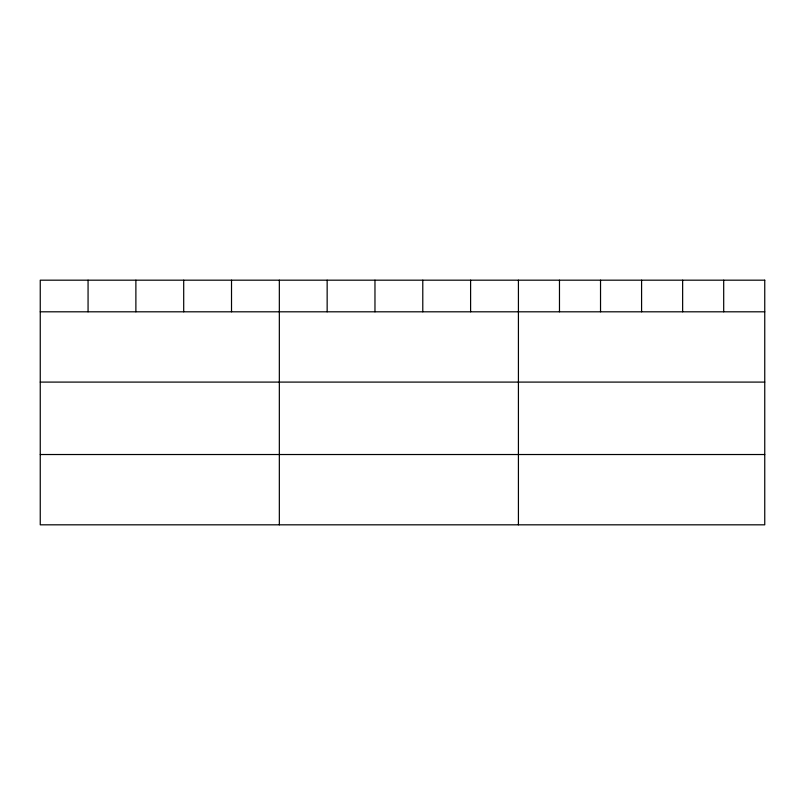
<?xml version="1.0" encoding="UTF-8"?>
<svg xmlns="http://www.w3.org/2000/svg" width="805" height="805" viewBox="0 0 805 805"><rect width="100%" height="100%" fill="white"/><g stroke="black" fill="none" stroke-linecap="round" stroke-linejoin="round"><path stroke-width="1.21" d="M40.25 311.807L764.75 311.807M40.25 382.093L764.75 382.093M40.25 454.523L764.75 454.523M723.695 280.18L723.695 311.807M682.64 280.18L682.64 311.807M641.585 280.18L641.585 311.807M600.53 280.18L600.53 311.807M559.475 280.18L559.475 311.807M518.42 280.18L518.42 524.82M470.603 280.18L470.603 311.807M422.786 280.18L422.786 311.807M374.969 280.18L374.969 311.807M327.152 280.18L327.152 311.807M279.335 280.18L279.335 524.82M231.518 280.18L231.518 311.807M183.701 280.18L183.701 311.807M135.884 280.18L135.884 311.807M88.067 280.18L88.067 311.807M764.75 280.18L40.25 280.18L40.25 524.82L764.75 524.82L764.75 280.18"/></g></svg>
